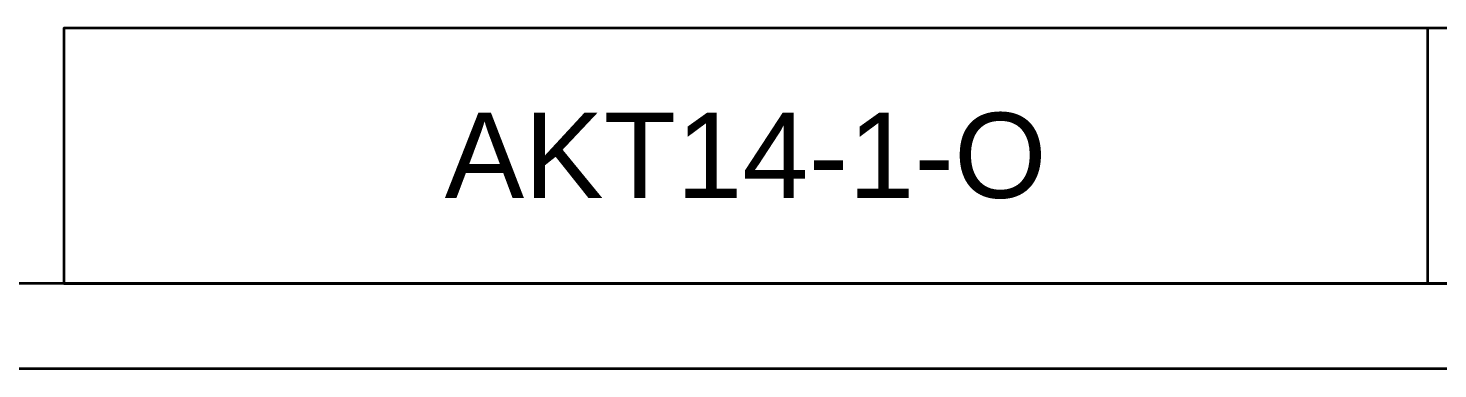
# Model space of a CAD drawing. Header units: millimetres. Extents: x 0 to 840, y 0 to 1188.
# Drawn here: x 291.6 to 622.4, y 0 to 80 of the extents above; entities that cross this region are included whole.
import ezdxf

# ---------------------------------------------------------------- set-up
doc = ezdxf.new("R2010")
doc.units = ezdxf.units.MM
doc.layers.get('0').update_dxf_attribs({"lineweight": 35})
doc.layers.add('Размеры', color=5, linetype='Continuous', lineweight=9)
doc.styles.add('H100', font='ARIAL.TTF', dxfattribs={"height": 100})

# ---------------------------------------------------------------- blocks, each defined once
blk = doc.blocks.new('A$C49AA496E')
for p, q in [((205, 4.999999721198037), (20, 4.999999721198037)), ((210, -2.788019628496841e-07), (-5.684341886080801e-14, -2.788019628496841e-07))]:
    blk.add_line(p, q)

msp = doc.modelspace()

# ---------------------------------------------------------------- linework, layer by layer
msp.add_line((619.9999999999857, 80), (619.9999999999857, 20))
msp.add_lwpolyline([(299.9999999999857, 20), (819.9999999999857, 20), (819.9999999999857, 80), (299.9999999999857, 80)], close=True)
msp.add_lwpolyline([(619.9999999999857, 80), (299.9999999999857, 80)])

# ---------------------------------------------------------------- block references
at = {"xscale": 4, "yscale": 4, "zscale": 4}
msp.add_blockref('A$C49AA496E', (2.273736754432321e-13, 1.115207851398736e-06), dxfattribs=at)

# ---------------------------------------------------------------- texts
at = {"layer": 'Размеры', "insert": (459.9999999999856, 49.99999999999994), "char_height": 20, "width": 468.5096518521459, "attachment_point": 5, "style": 'H100'}
msp.add_mtext('{\\fArial|b0|i0|c238|p34;\\C0;A\\fArial|b0|i0|c204|p34;KT14-1-O}', dxfattribs=at)

doc.saveas('drawing.dxf')
